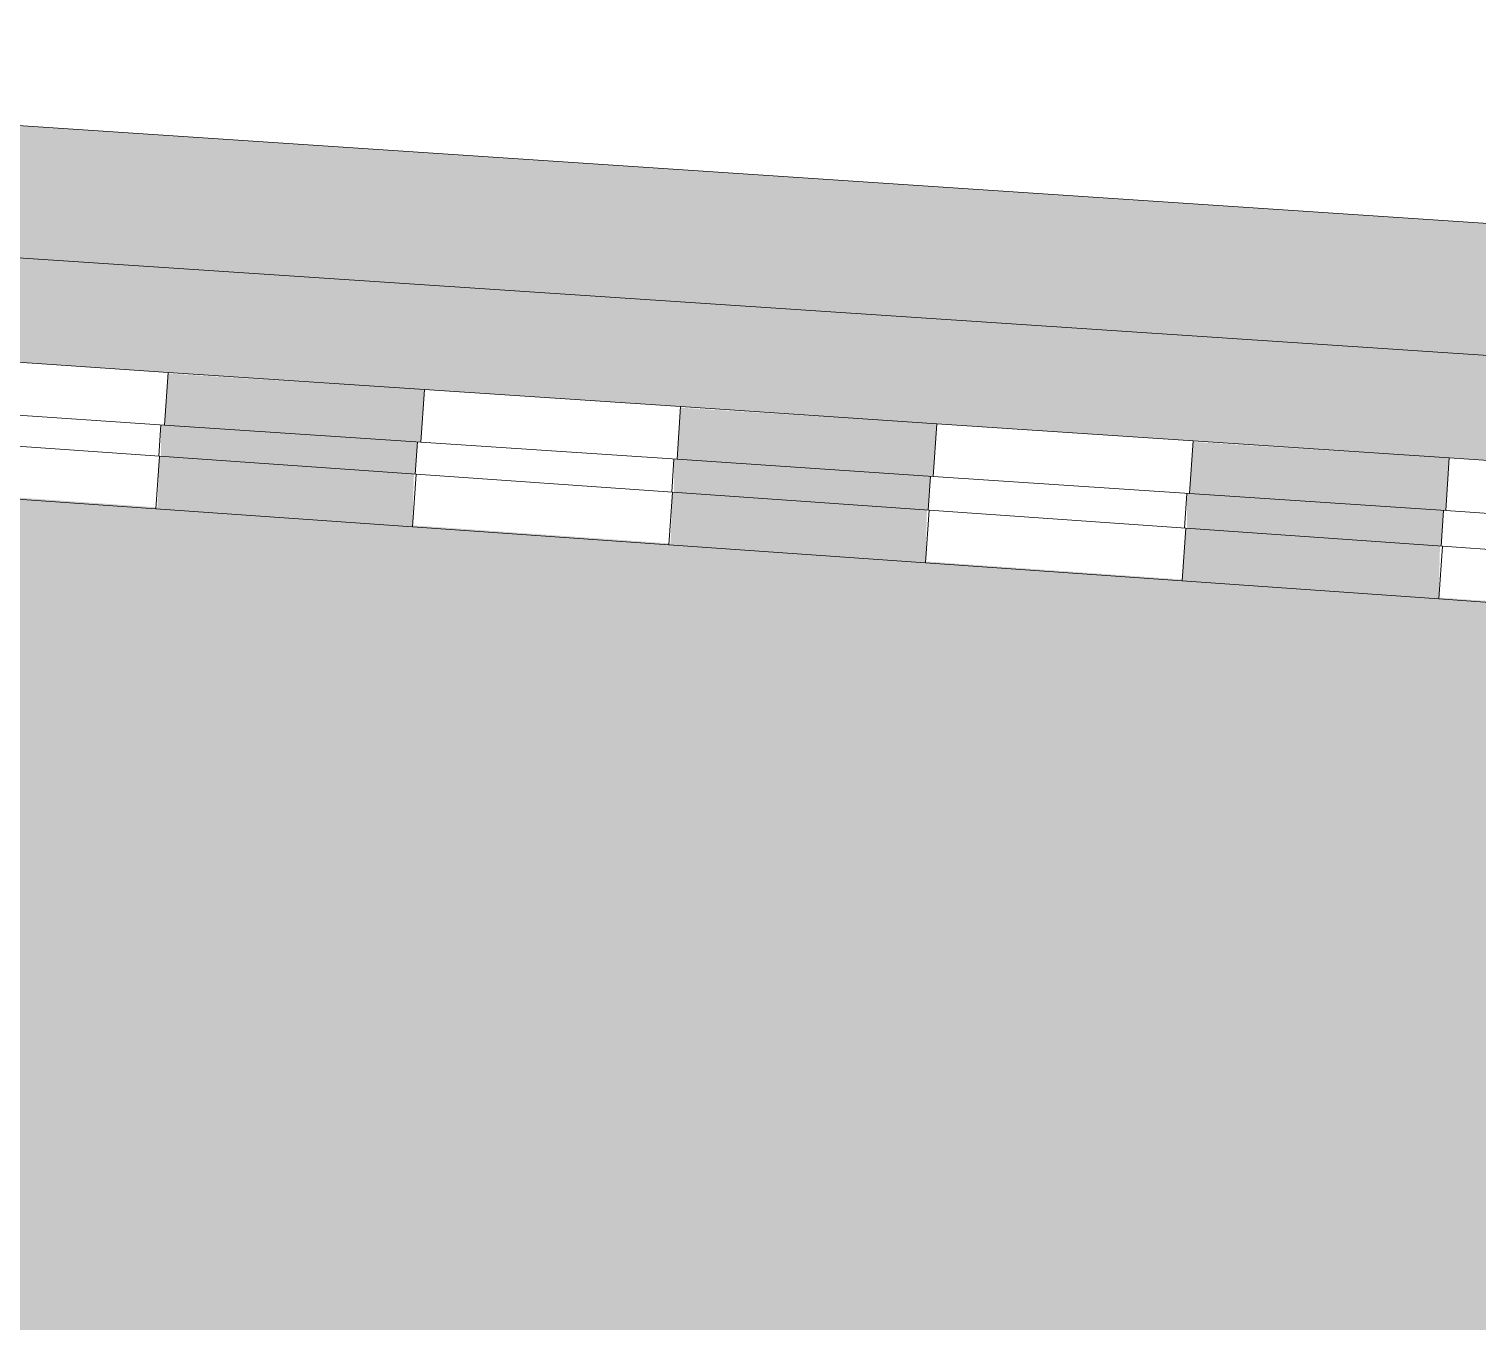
# Model space of a CAD drawing. Header units: millimetres. Extents: x -12447 to 83753, y -46415 to 46712.
# Drawn here: x 82804.1 to 82858.9, y 3534.2 to 3583.2 of the extents above; entities that cross this region are included whole.
import ezdxf

# ---------------------------------------------------------------- set-up
doc = ezdxf.new("R2010")
doc.units = ezdxf.units.MM
doc.layers.add('Линии', color=7, linetype='Continuous', lineweight=9, true_color=0x00a600)
doc.layers.add('Узлы', color=7, linetype='Continuous', lineweight=18)

# ---------------------------------------------------------------- blocks, each defined once
blk = doc.blocks.new('Гидроизоляция_черная - Гидроизоляция_черная 3-6506125-Сечение по поддону')
at = {"layer": 'Узлы', "lineweight": 20}
for points in [[(1741.161, 3566.295), (1741.243, 3567.516), (1731.529, 3568.156), (1731.529, 3566.971), (1741.11, 3566.299)], [(1760.585, 3564.933), (1760.671, 3566.218), (1750.956, 3566.859), (1750.957, 3565.608), (1760.537, 3564.936)], [(1780.008, 3563.57), (1780.098, 3564.919), (1770.384, 3565.562), (1770.384, 3564.245), (1779.965, 3563.573)]]:
    blk.add_hatch(color=256, dxfattribs=at).paths.add_polyline_path(points)
for p, q in [((1731.529, 3568.165), (1731.45, 3566.974)), ((1741.161, 3566.293), (1741.243, 3567.516)), ((1750.957, 3566.867), (1750.873, 3565.611)), ((1760.585, 3564.93), (1760.671, 3566.218)), ((1770.384, 3565.568), (1770.296, 3564.248)), ((1780.008, 3563.567), (1780.098, 3564.919))]:
    blk.add_line(p, q, dxfattribs=at)
blk = doc.blocks.new('Гидроизоляция_черная - Гидроизоляция_черная 3-6505977-Сечение по поддону')
at = {"layer": 'Узлы', "lineweight": 20}
for points in [[(1741.372, 3567.507), (1741.505, 3569.503), (1731.799, 3570.108), (1731.668, 3568.156), (1741.243, 3567.516)], [(1760.778, 3566.21), (1760.912, 3568.206), (1751.206, 3568.814), (1751.075, 3566.859), (1760.671, 3566.218)], [(1780.185, 3564.913), (1780.318, 3566.909), (1770.613, 3567.52), (1770.482, 3565.562), (1780.098, 3564.919)]]:
    blk.add_hatch(color=256, dxfattribs=at).paths.add_polyline_path(points)
for p, q in [((1731.802, 3570.152), (1722.098, 3570.8)), ((1731.802, 3570.152), (1731.668, 3568.156)), ((1741.505, 3569.503), (1731.802, 3570.152)), ((1741.372, 3567.507), (1741.505, 3569.503)), ((1751.208, 3568.854), (1741.505, 3569.503)), ((1721.965, 3568.805), (1731.668, 3568.156)), ((1751.208, 3568.854), (1751.075, 3566.859)), ((1760.912, 3568.206), (1751.208, 3568.854)), ((1731.668, 3568.156), (1741.372, 3567.507)), ((1760.778, 3566.21), (1760.912, 3568.206)), ((1770.615, 3567.557), (1760.912, 3568.206)), ((1741.372, 3567.507), (1751.075, 3566.859)), ((1770.615, 3567.557), (1770.482, 3565.562)), ((1780.318, 3566.909), (1770.615, 3567.557)), ((1751.075, 3566.859), (1760.778, 3566.21)), ((1780.185, 3564.913), (1780.318, 3566.909)), ((1790.022, 3566.26), (1780.318, 3566.909)), ((1760.778, 3566.21), (1770.482, 3565.562)), ((1770.482, 3565.562), (1780.185, 3564.913)), ((1780.185, 3564.913), (1789.888, 3564.265))]:
    blk.add_line(p, q, dxfattribs=at)
blk = doc.blocks.new('Гидроизоляция_черная - Гидроизоляция_черная 3-6506321-Сечение по поддону')
at = {"layer": 'Узлы', "lineweight": 20}
for points in [[(1741.052, 3564.298), (1741.11, 3566.299), (1731.476, 3566.974), (1731.396, 3564.975), (1731.529, 3564.966)], [(1760.484, 3562.935), (1760.537, 3564.936), (1750.908, 3565.611), (1750.823, 3563.612), (1750.957, 3563.603)], [(1779.916, 3561.572), (1779.965, 3563.573), (1770.34, 3564.248), (1770.2, 3562.253), (1772.594, 3562.085)]]:
    blk.add_hatch(color=256, dxfattribs=at).paths.add_polyline_path(points)
for p, q in [((1731.476, 3566.974), (1721.76, 3567.656)), ((1731.476, 3566.974), (1731.336, 3564.979)), ((1741.192, 3566.293), (1731.476, 3566.974)), ((1741.052, 3564.298), (1741.192, 3566.293)), ((1750.908, 3565.611), (1741.192, 3566.293)), ((1721.62, 3565.661), (1731.336, 3564.979)), ((1750.908, 3565.611), (1750.768, 3563.616)), ((1760.624, 3564.93), (1750.908, 3565.611)), ((1731.336, 3564.979), (1741.052, 3564.298)), ((1760.484, 3562.935), (1760.624, 3564.93)), ((1770.34, 3564.248), (1760.624, 3564.93)), ((1741.052, 3564.298), (1750.768, 3563.616)), ((1770.34, 3564.248), (1770.2, 3562.253)), ((1780.056, 3563.567), (1770.34, 3564.248)), ((1750.768, 3563.616), (1760.484, 3562.935)), ((1779.916, 3561.572), (1780.056, 3563.567)), ((1789.772, 3562.886), (1780.056, 3563.567)), ((1760.484, 3562.935), (1770.2, 3562.253)), ((1770.2, 3562.253), (1779.916, 3561.572)), ((1779.916, 3561.572), (1789.632, 3560.89))]:
    blk.add_line(p, q, dxfattribs=at)

msp = doc.modelspace()

# ---------------------------------------------------------------- hatches: boundary and pattern name
at = {"layer": 'Узлы', "lineweight": 20, "true_color": 0xffffff}
h = msp.add_hatch(color=7, dxfattribs=at)
h.paths.add_polyline_path([(83048.144, 3558.196), (83048.144, 3563.207), (82748.548, 3583.16), (82560.16, 3583.16), (82560.16, 3578.16), (82748.847, 3578.149), (83003.394, 3561.179)])
h.paths.add_polyline_path([(83077.171, 3558.255), (83376.694, 3578.16), (83561.339, 3578.16), (83561.339, 3583.16), (83375.584, 3583.16), (83077.171, 3563.266), (83077.171, 3562.269)])
h = msp.add_hatch(color=7, dxfattribs=at)
h.paths.add_polyline_path([(83048.144, 3554.189), (83048.144, 3558.196), (82748.548, 3578.16), (82560.16, 3578.16), (82560.16, 3574.305), (82750.938, 3574.271), (82751.679, 3574.005), (83042.208, 3554.586)])
h.paths.add_polyline_path([(83077.171, 3554.248), (83376.694, 3574.16), (83561.339, 3574.16), (83561.339, 3578.16), (83375.584, 3578.149), (83077.171, 3558.255), (83077.171, 3554.598)])
at = {"layer": 'Узлы', "lineweight": 9}
h = msp.add_hatch(dxfattribs=at)
h.set_pattern_fill('FP_206', color=256, style=0, pattern_type=2)
h.set_pattern_definition([(0, (81077.526, 0), (40.64, 10.16), [3.353, -27.127, 3.353, -27.127, -162.56]), (0, (81077.526, 0), (40.64, 10.16), [-60.96, 3.353, -57.607, 3.353, -27.127, -71.12]), (0, (81077.526, 0), (40.64, 10.16), [-152.4, 3.353, -16.967, 3.353, -47.447]), (120, (81092.766, 5.08), (-29.118818, 30.115272), [3.353, -27.127, 3.353, -27.127, -162.56]), (120, (81092.766, 5.08), (-29.118818, 30.115272), [-60.96, 3.353, -57.607, 3.353, -27.127, -71.12]), (120, (81092.766, 5.08), (-29.118818, 30.115272), [-152.4, 3.353, -16.967, 3.353, -47.447]), (240, (81097.846, 25.4), (-11.521182, -40.275272), [3.353, -27.127, 3.353, -27.127, -162.56]), (240, (81097.846, 25.4), (-11.521182, -40.275272), [-60.96, 3.353, -57.607, 3.353, -27.127, -71.12]), (240, (81097.846, 25.4), (-11.521182, -40.275272), [-152.4, 3.353, -16.967, 3.353, -47.447])])
h.paths.add_polyline_path([(83048.144, 3514.098), (83048.144, 3548.196), (82750.211, 3569.169), (82749.881, 3569.41), (82749.638, 3570.136), (82749.863, 3570.587), (82749.708, 3571.13), (82750.149, 3571.866), (82750.772, 3572.061), (82750.639, 3572.138), (82750.047, 3572.305), (82560.16, 3572.305), (82560.16, 3533.16), (82762.216, 3533.16), (82797.414, 3530.813)])
h.paths.add_polyline_path([(83077.171, 3514.157), (83362.216, 3533.16), (83561.339, 3533.16), (83561.339, 3572.045), (83378.751, 3572.045), (83379.06, 3571.42), (83379.043, 3571.159), (83378.619, 3570.522), (83377.739, 3570.329), (83377.249, 3570.219), (83377.841, 3570.019), (83378.18, 3569.333), (83378.129, 3569.021), (83377.739, 3568.436), (83377.116, 3568.26), (83077.171, 3548.211), (83077.171, 3515.123)])

# ---------------------------------------------------------------- linework, layer by layer
at = {"layer": 'Линии', "color": 7}
for p, q in [((83048.144, 3563.207), (82748.847, 3583.16)), ((83048.144, 3558.196), (82748.681, 3578.16)), ((82748.681, 3578.16), (83048.144, 3558.196))]:
    msp.add_line(p, q, dxfattribs=at)

# ---------------------------------------------------------------- block references
at = {"layer": 'Узлы', "lineweight": 20}
for name in ['Гидроизоляция_черная - Гидроизоляция_черная 3-6505977-Сечение по поддону', 'Гидроизоляция_черная - Гидроизоляция_черная 3-6506125-Сечение по поддону', 'Гидроизоляция_черная - Гидроизоляция_черная 3-6506321-Сечение по поддону']:
    msp.add_blockref(name, (81077.526, 0), dxfattribs=at)

doc.saveas('drawing.dxf')
